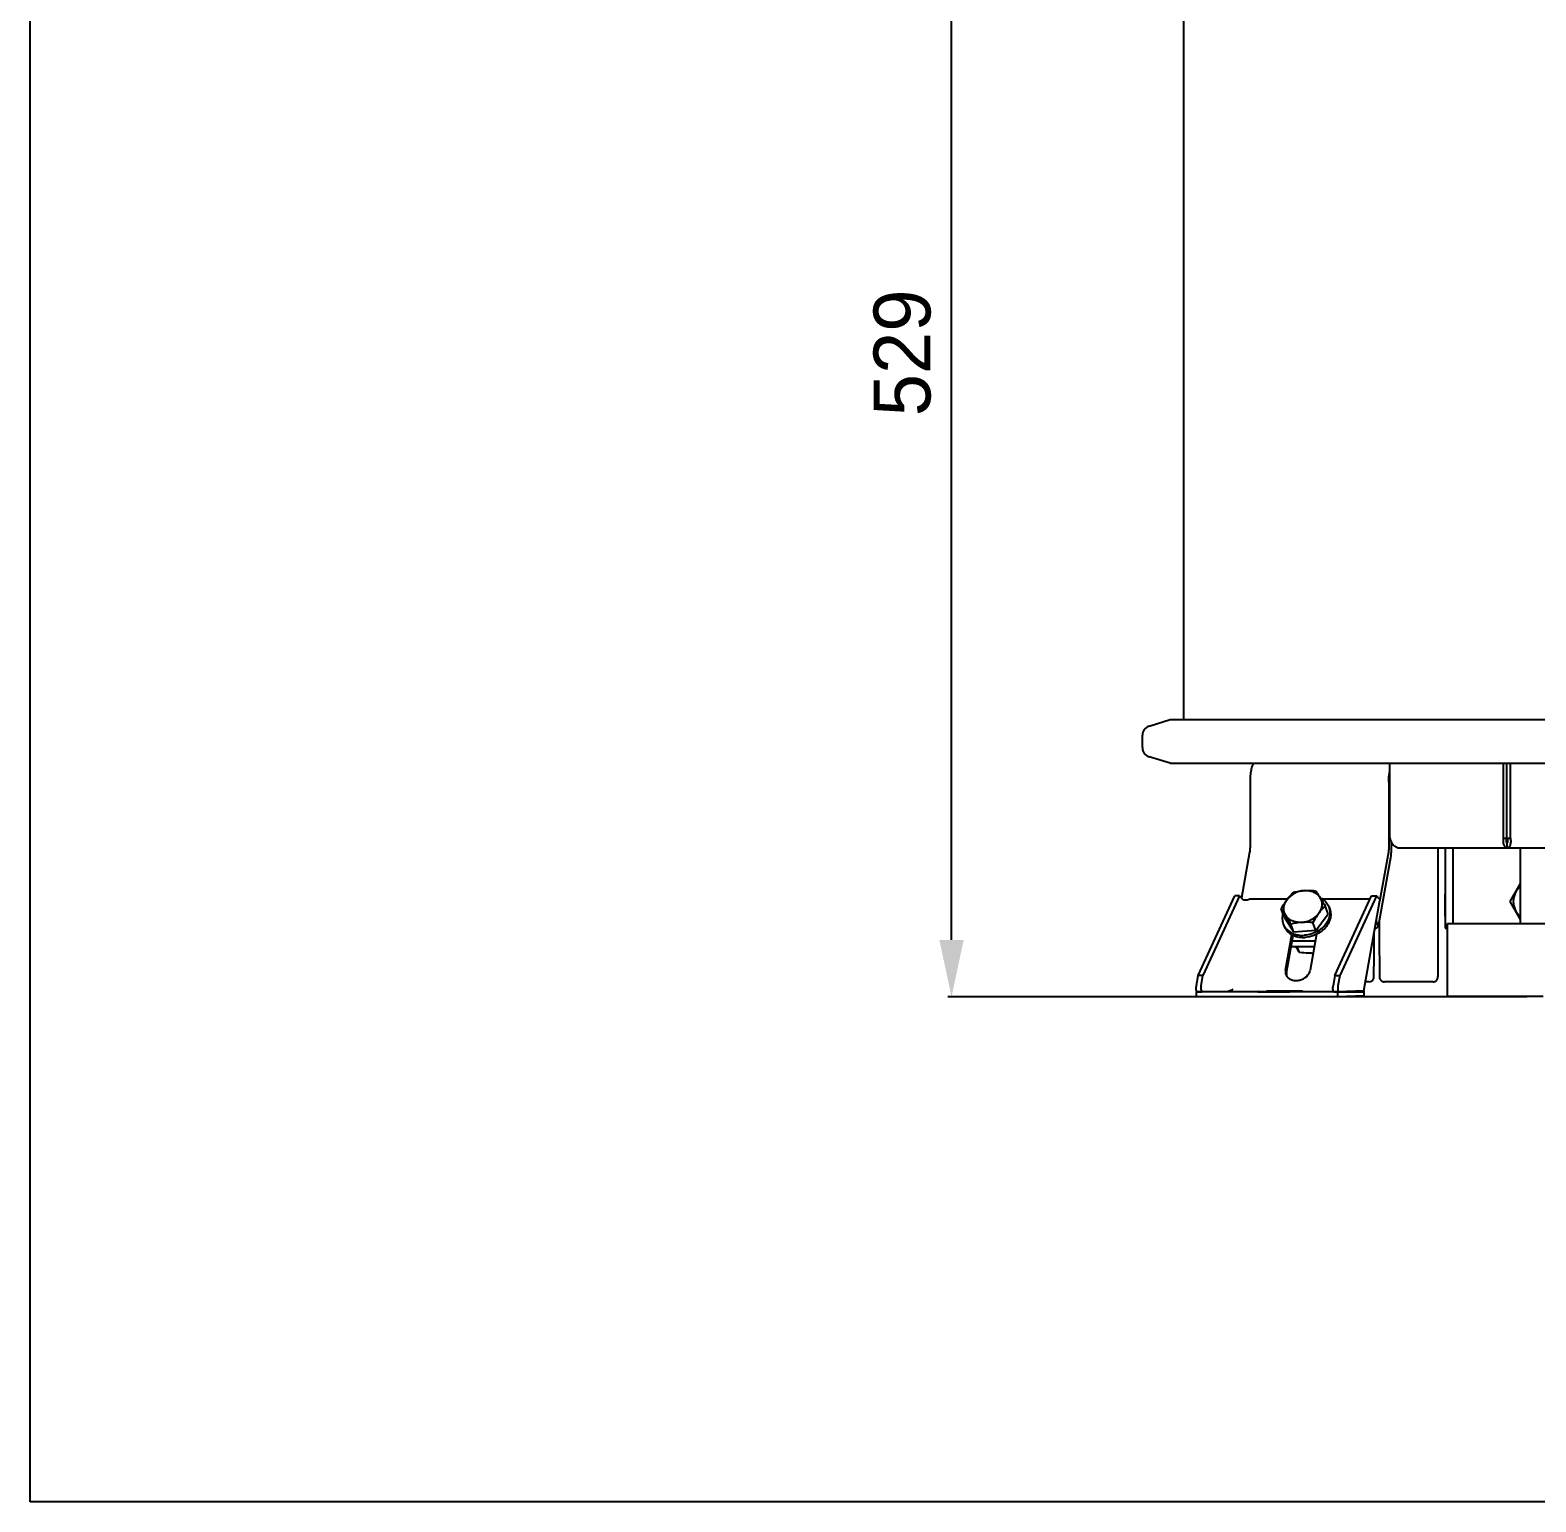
# Model space of a CAD drawing. Header units: millimetres. Extents: x 395 to 3386, y 0 to 2798.
# Drawn here: x 395 to 1013, y 0 to 604 of the extents above; entities that cross this region are included whole.
import ezdxf

# ---------------------------------------------------------------- set-up
doc = ezdxf.new("R2010")
doc.units = ezdxf.units.MM
doc.header["$LTSCALE"] = 217.8
doc.header["$PDMODE"] = 3
doc.header["$PDSIZE"] = 8
doc.layers.get('0').update_dxf_attribs({"linetype": 'CONTINUOUS'})
doc.layers.get('Defpoints').update_dxf_attribs({"linetype": 'CONTINUOUS'})
doc.layers.add('00_BUW_DATUM', color=7, linetype='CONTINUOUS')
doc.layers.add('02___PRT_ALL_AXES', color=7, linetype='CONTINUOUS')
doc.styles.get("Standard").update_dxf_attribs({"font": 'taile.ttf'})
doc.dimstyles.new('DIMSTYLE_4', dxfattribs={"dimtxt": 23.333333, "dimasz": 23.333333, "dimexe": 1.5, "dimexo": 1, "dimgap": 0.875, "dimtad": 1, "dimdec": 0, "dimdsep": 46, "dimtxsty": 'Standard', "dimblk": '_FILLED', "dimblk1": '_FILLED', "dimblk2": '_FILLED', "dimcen": 0.09, "dimazin": 2, "dimtp": 0.01, "dimtm": 0.01, "dimtfac": 1, "dimtdec": 0, "dimtofl": 0, "dimtmove": 0, "dimatfit": 3, "dimldrblk": '_FILLED', "dimfxl": 1, "dimtolj": 1, "dimarcsym": 0})

# ---------------------------------------------------------------- blocks, each defined once
blk = doc.blocks.new('_FILLED')
at = {"color": 0, "linetype": 'ByBlock'}
blk.add_solid([(0, 0), (-1, 0.214), (-1, -0.214)], dxfattribs=at)
blk = doc.blocks.new('*D117')
at = {"color": 0, "linetype": 'Continuous', "lineweight": -2}
for p, q in [((844.7, 736.09), (771.57, 736.09)), ((773.07, 230.73), (773.07, 712.76)), ((1009.21, 207.39), (771.57, 207.39))]:
    blk.add_line(p, q, dxfattribs=at)
at = {"layer": 'Defpoints', "color": 0}
for p in [(773.07, 736.09), (845.7, 736.09), (1010.21, 207.39)]:
    blk.add_point(p, dxfattribs=at)
at = {"color": 0, "linetype": 'ByBlock', "lineweight": -2, "xscale": 23.3333333333, "yscale": 23.3333333333, "zscale": 23.3333333333}
for p, rotation in [((773.07, 736.09), 90), ((773.07, 207.39), 270)]:
    blk.add_blockref('_FILLED', p, dxfattribs=dict(at, rotation=rotation))
at = {"color": 0, "insert": (741.08, 471.77), "char_height": 23.333, "attachment_point": 2, "rotation": 90, "line_spacing_factor": 0.9}
blk.add_mtext('\\A1;529', dxfattribs=at)

msp = doc.modelspace()

# ---------------------------------------------------------------- linework, layer by layer
at = {"linetype": 'Continuous'}
for p, q in [((394.9423, 0), (394.9423, 2798.468)), ((868.3711, 321.1895), (868.3711, 626.4398)), ((952.9045, 272.5196), (952.9045, 303.2497)), ((999.5736, 272.5196), (999.5736, 303.2497)), ((1000.9878, 272.5196), (1000.9878, 303.2497)), ((1002.402, 272.5196), (1002.402, 303.2497)), ((895.5587, 295.5196), (895.5587, 269.042)), ((952.5132, 295.5196), (952.5132, 269.042)), ((999.5736, 272.5196), (1002.402, 272.5196)), ((895.3758, 266.7477), (892.0603, 248.0145)), ((952.3303, 266.7477), (948.8639, 247.162)), ((953.5242, 270.8965), (953.5242, 269.042)), ((957.1472, 268.5196), (1066.0416, 268.5196)), ((975.6404, 268.5196), (975.6404, 235.5196)), ((1000.9878, 270.5196), (1000.9878, 268.5196)), ((1006.5944, 237.5196), (1006.5944, 268.5196)), ((953.1585, 264.4534), (948.16, 236.211)), ((874.3026, 216.1458), (889.3643, 248.8211)), ((891.2994, 248.8211), (876.2377, 216.1458)), ((891.2994, 248.8211), (889.3643, 248.8211)), ((891.2994, 248.8211), (892.6504, 247.389)), ((910.8696, 247.4344), (895.2106, 247.4344)), ((944.8417, 247.4344), (925.422, 247.4344)), ((930.4193, 216.1458), (945.481, 248.8211)), ((947.416, 248.8211), (932.3543, 216.1458)), ((945.481, 248.8211), (947.416, 248.8211)), ((948.767, 247.389), (947.416, 248.8211)), ((922.5516, 234.573), (927.5915, 241.41)), ((942.3017, 209.7735), (948.8772, 246.9262)), ((909.5584, 240.1892), (913.535, 233.9625)), ((948.16, 236.211), (946.804, 235.2126)), ((947.3687, 238.4031), (948.16, 236.211)), ((975.6404, 235.5196), (976.5944, 235.5196)), ((910.1401, 218.3545), (912.7125, 232.8892)), ((910.5542, 217.2073), (913.2797, 232.6071)), ((912.8739, 230.3138), (922.4158, 230.3138)), ((922.5516, 234.573), (913.535, 233.9625)), ((922.9004, 233.052), (920.2991, 218.3545)), ((912.4678, 228.0195), (922.0097, 228.0195)), ((915.8474, 225.585), (914.9686, 228.0195)), ((873.5536, 211.9137), (874.3026, 216.1458)), ((876.2377, 216.1458), (874.3026, 216.1458)), ((875.4887, 211.9137), (876.2377, 216.1458)), ((930.4193, 216.1458), (929.6703, 211.9137)), ((930.4193, 216.1458), (932.3543, 216.1458)), ((932.3543, 216.1458), (931.6053, 211.9137)), ((931.6141, 209.3943), (873.5624, 209.3943)), ((873.5668, 207.3944), (873.5624, 209.3943)), ((931.6185, 207.3944), (873.5668, 207.3944)), ((875.8096, 209.4747), (873.8745, 209.4747)), ((873.8769, 209.4052), (875.8097, 209.4719)), ((898.9461, 209.5191), (902.2824, 209.6343)), ((916.7954, 209.6343), (913.459, 209.5191)), ((929.9912, 209.4747), (931.9262, 209.4747)), ((942.4672, 209.769), (931.6141, 209.3943)), ((931.6185, 207.3944), (931.6141, 209.3943)), ((942.4716, 207.7691), (931.6185, 207.3944)), ((931.9262, 209.4747), (942.0567, 209.4747)), ((942.4716, 207.7691), (942.4672, 209.769)), ((3386.4612, 0), (394.9423, 0))]:
    msp.add_line(p, q, dxfattribs=at)
for centre, radius, start, end in [((919.9011, 249.1321), 23.8224, 272.1126614, 273.9457791), ((913.4075, 217.7023), 3.3241, 199.8637056, 210.5457243)]:
    msp.add_arc(centre, radius, start, end, dxfattribs=at)
for points, knots in [([(897.0605, 303.2503), (896.9369, 303.1201), (896.7068, 302.7722), (896.2959, 301.8289), (895.9095, 300.2439), (895.6232, 298.0129), (895.5587, 296.3786), (895.5587, 295.5196)], [0, 0, 0, 0, 0.06748508, 0.15487031, 0.38618484, 0.6770934, 1, 1, 1, 1]), ([(952.5132, 295.5196), (952.5132, 295.9395), (952.5455, 297.5216), (952.6924, 299.1048), (952.9042, 300.2482)], [0, 0, 0, 0, 0.2653112, 1, 1, 1, 1]), ([(952.9045, 272.5196), (953.0241, 271.9886), (953.404, 270.9576), (954.3589, 269.6491), (955.6454, 268.7417), (956.6579, 268.5196), (957.1472, 268.5196)], [0, 0, 0, 0, 0.26095672, 0.51954097, 0.76543261, 1, 1, 1, 1]), ([(999.5736, 272.5196), (999.4611, 272.0198), (999.3673, 271.0595), (999.566, 269.9166), (999.9179, 269.2039), (1000.2999, 268.7262), (1000.7245, 268.5196), (1000.9878, 268.5196)], [0, 0, 0, 0, 0.32759074, 0.60966151, 0.72850974, 0.83163978, 1, 1, 1, 1]), ([(1000.9878, 272.5196), (1000.8778, 272.2753), (1000.7263, 271.8098), (1000.6699, 271.239), (1000.7231, 270.8711), (1000.7891, 270.659), (1000.9073, 270.5196), (1000.9878, 270.5196)], [0, 0, 0, 0, 0.37486709, 0.67822282, 0.79553258, 0.88731734, 1, 1, 1, 1]), ([(1000.9878, 272.5196), (1001.0978, 272.2753), (1001.2493, 271.8098), (1001.3057, 271.239), (1001.2525, 270.8711), (1001.1865, 270.659), (1001.0683, 270.5196), (1000.9878, 270.5196)], [0, 0, 0, 0, 0.37486709, 0.67822282, 0.79553258, 0.88731734, 1, 1, 1, 1]), ([(1002.402, 272.5196), (1002.5145, 272.0198), (1002.6083, 271.0595), (1002.4096, 269.9166), (1002.0577, 269.2039), (1001.6757, 268.7262), (1001.2511, 268.5196), (1000.9878, 268.5196)], [0, 0, 0, 0, 0.32759074, 0.60966151, 0.72850974, 0.83163978, 1, 1, 1, 1]), ([(895.5587, 269.042), (895.5587, 268.8392), (895.5435, 268.0717), (895.4743, 267.3039), (895.3758, 266.7477)], [0, 0, 0, 0, 0.26421163, 1, 1, 1, 1]), ([(952.5132, 269.042), (952.5132, 268.8392), (952.498, 268.0717), (952.4288, 267.3039), (952.3303, 266.7477)], [0, 0, 0, 0, 0.26421163, 1, 1, 1, 1]), ([(953.5242, 269.042), (953.5242, 268.6363), (953.494, 267.1015), (953.3554, 265.5658), (953.1585, 264.4534)], [0, 0, 0, 0, 0.26421163, 1, 1, 1, 1]), ([(972.7761, 249.5206), (972.7752, 251.3487), (972.7703, 257.682), (972.7602, 264.0152), (972.7428, 268.5203)], [0, 0, 0, 0, 0.28865709, 1, 1, 1, 1]), ([(975.7198, 235.5196), (975.723, 235.5196), (975.7214, 235.539), (975.727, 235.5604), (975.7277, 235.6106), (975.7327, 235.7074), (975.7364, 235.879), (975.7419, 236.1374), (975.7469, 236.4703), (975.7521, 236.8755), (975.7572, 237.353), (975.7644, 238.1314), (975.773, 239.2778), (975.7825, 240.8559), (975.7917, 242.696), (975.8004, 244.7859), (975.8086, 247.112), (975.8191, 250.6396), (975.8304, 255.5119), (975.8407, 261.821), (975.8453, 266.2303), (975.8472, 268.5179)], [0, 0, 0, 0, 0.00029347, 0.00114274, 0.00255312, 0.00452474, 0.01014972, 0.01801173, 0.02809673, 0.040387, 0.05486439, 0.07150474, 0.11115701, 0.15908496, 0.21497033, 0.27844357, 0.34908759, 0.4264331, 0.59914883, 0.79203317, 1, 1, 1, 1]), ([(978.8472, 268.5179), (978.8419, 262.0661), (978.822, 251.7316), (978.7957, 241.3969), (978.7587, 237.5142)], [0, 0, 0, 0, 0.62428993, 1, 1, 1, 1]), ([(892.6504, 247.389), (892.7552, 247.3148), (893.0831, 247.2165), (893.9455, 247.1222), (894.7048, 247.2488), (895.2106, 247.4344)], [0, 0, 0, 0, 0.14745477, 0.38135317, 1, 1, 1, 1]), ([(948.767, 247.389), (948.7907, 247.3511), (948.8673, 247.2105), (948.8974, 247.0404), (948.8772, 246.9262)], [0, 0, 0, 0, 0.27801931, 1, 1, 1, 1]), ([(972.7771, 245.0196), (972.7771, 246.1467), (972.7768, 247.647), (972.7762, 249.1474), (972.7761, 249.5206)], [0, 0, 0, 0, 0.75122623, 1, 1, 1, 1]), ([(928.2915, 243.3346), (928.4516, 242.8911), (928.6737, 241.956), (928.689, 240.4979), (928.3907, 239.0259), (927.7911, 237.5879), (926.911, 236.2277), (925.3866, 234.5547), (923.9403, 233.5666), (922.9014, 233.0504)], [0, 0, 0, 0, 0.11176169, 0.22554395, 0.34301964, 0.46527155, 0.59269733, 0.7250357, 1, 1, 1, 1]), ([(972.7761, 240.5186), (972.7762, 240.8918), (972.7768, 242.3922), (972.7771, 243.8925), (972.7771, 245.0196)], [0, 0, 0, 0, 0.24876898, 1, 1, 1, 1]), ([(909.4796, 236.5439), (909.6327, 236.1199), (910.0354, 235.2959), (910.8963, 234.204), (911.9884, 233.2825), (912.8322, 232.808), (913.2782, 232.6051)], [0, 0, 0, 0, 0.24091821, 0.48583014, 0.73809817, 1, 1, 1, 1]), ([(948.6058, 238.7282), (948.6069, 237.0415), (948.6098, 233.7908), (948.6169, 229.1488), (948.6262, 225.0197), (948.6359, 221.9615), (948.645, 219.869), (948.6516, 218.5958), (948.6588, 217.5349), (948.6653, 216.6934), (948.6741, 216.0717), (948.6796, 215.5324), (948.7442, 214.7722), (949.3749, 213.8186), (950.256, 213.5196), (950.6905, 213.5196)], [0, 0, 0, 0, 0.19236983, 0.37077018, 0.52944804, 0.66331623, 0.71957635, 0.76810771, 0.80853745, 0.84058044, 0.86409486, 0.87942955, 0.90216221, 0.95044603, 1, 1, 1, 1]), ([(970.6904, 213.5196), (971.1431, 213.5196), (972.0576, 213.8442), (972.6554, 214.8334), (972.7016, 215.5955), (972.7082, 216.1472), (972.7168, 216.83), (972.7237, 217.7522), (972.7311, 218.9115), (972.7379, 220.299), (972.7472, 222.57), (972.757, 225.8746), (972.7661, 230.3148), (972.7727, 235.2717), (972.7753, 238.7311), (972.7761, 240.5186)], [0, 0, 0, 0, 0.04835565, 0.09477397, 0.11373582, 0.1295243, 0.15374964, 0.18664744, 0.22802936, 0.27756837, 0.33484649, 0.47058032, 0.6305203, 0.80909005, 1, 1, 1, 1]), ([(913.2782, 232.6051), (914.0246, 232.2654), (915.6632, 231.7849), (917.3639, 231.7159), (918.2274, 231.7748)], [0, 0, 0, 0, 0.48650792, 1, 1, 1, 1]), ([(922.9014, 233.0504), (922.5361, 232.8689), (921.0505, 232.2191), (919.4375, 231.8574), (918.2274, 231.7748)], [0, 0, 0, 0, 0.25161889, 1, 1, 1, 1]), ([(944.3932, 213.5196), (944.7718, 213.5196), (945.542, 213.7456), (946.2592, 214.5774), (946.4007, 215.3382), (946.406, 215.8649), (946.4143, 216.3178), (946.4199, 216.9318), (946.4264, 217.7126), (946.4323, 218.6575), (946.4407, 220.23), (946.4499, 222.5578), (946.4593, 225.745), (946.4672, 229.3996), (946.4711, 231.9833), (946.4728, 233.3389)], [0, 0, 0, 0, 0.05427778, 0.10824082, 0.14829949, 0.16253241, 0.18386626, 0.21320757, 0.25057871, 0.29581996, 0.34868632, 0.47602304, 0.6295706, 0.80564342, 1, 1, 1, 1]), ([(915.8474, 225.585), (915.7301, 225.7672), (915.2189, 226.5701), (914.726, 227.3846), (914.3545, 228.019)], [0, 0, 0, 0, 0.22760942, 1, 1, 1, 1]), ([(920.7793, 225.3259), (920.3724, 225.3109), (918.7245, 225.292), (917.0779, 225.4305), (915.8474, 225.585)], [0, 0, 0, 0, 0.24716423, 1, 1, 1, 1]), ([(910.1401, 218.3545), (910.1133, 218.2032), (910.0441, 217.6073), (910.1299, 216.9923), (910.2812, 216.5728)], [0, 0, 0, 0, 0.25624903, 1, 1, 1, 1]), ([(910.5542, 217.2073), (910.5365, 217.1074), (910.4827, 216.7117), (910.4943, 216.3067), (910.5426, 216.013)], [0, 0, 0, 0, 0.25437474, 1, 1, 1, 1]), ([(910.5447, 216.0129), (910.7758, 215.6211), (911.4281, 214.9046), (912.7581, 214.2337), (914.3191, 213.9822), (916.4943, 214.2262), (918.9389, 215.4742), (920.1271, 217.3826), (920.2991, 218.3545)], [0, 0, 0, 0, 0.11102446, 0.22970487, 0.35724485, 0.49141732, 0.75909239, 1, 1, 1, 1]), ([(873.7165, 209.6063), (873.6458, 209.7296), (873.5542, 210.0675), (873.4589, 210.838), (873.4777, 211.4846), (873.5536, 211.9137)], [0, 0, 0, 0, 0.18238311, 0.44063128, 1, 1, 1, 1]), ([(875.4887, 211.9137), (875.4427, 211.6541), (875.3996, 211.1219), (875.445, 210.3539), (875.5302, 209.8326), (875.7085, 209.4747), (875.8096, 209.4747)], [0, 0, 0, 0, 0.3115433, 0.63386897, 0.88057624, 1, 1, 1, 1]), ([(886.3811, 209.619), (886.7327, 209.7209), (887.5382, 209.9731), (888.2981, 210.3573), (888.6953, 210.6218)], [0, 0, 0, 0, 0.43411805, 1, 1, 1, 1]), ([(929.9912, 209.4747), (929.8901, 209.4747), (929.7118, 209.8326), (929.6266, 210.3539), (929.5812, 211.1219), (929.6243, 211.6541), (929.6703, 211.9137)], [0, 0, 0, 0, 0.11942376, 0.36613103, 0.6884567, 1, 1, 1, 1]), ([(931.6053, 211.9137), (931.5594, 211.6541), (931.5163, 211.1219), (931.5617, 210.3539), (931.6468, 209.8326), (931.8252, 209.4747), (931.9262, 209.4747)], [0, 0, 0, 0, 0.3115433, 0.63386897, 0.88057624, 1, 1, 1, 1]), ([(898.9461, 209.5191), (898.9107, 209.5179), (898.8521, 209.5145), (898.7695, 209.514), (898.7347, 209.5045), (898.7025, 209.5078), (898.7026, 209.5026)], [0, 0, 0, 0, 0.4343612, 0.74654609, 0.93520437, 1, 1, 1, 1]), ([(898.7026, 209.5026), (898.7028, 209.4922), (898.7669, 209.5042), (898.8358, 209.4844), (898.9993, 209.4881), (899.2032, 209.4796), (899.4716, 209.4765), (899.9328, 209.4698), (900.6333, 209.4641), (901.6026, 209.4585), (902.7215, 209.455), (903.9532, 209.4534), (905.7036, 209.4542), (907.8605, 209.4586), (910.5975, 209.4792), (912.4395, 209.4839), (913.459, 209.5191)], [0, 0, 0, 0, 0.00210975, 0.00830646, 0.01856615, 0.03279926, 0.05089498, 0.07271113, 0.12675115, 0.19316727, 0.26980747, 0.35418523, 0.44356131, 0.62564425, 0.79262107, 1, 1, 1, 1]), ([(917.0389, 209.6509), (917.0387, 209.6612), (916.9746, 209.6493), (916.9057, 209.6691), (916.7422, 209.6653), (916.5382, 209.6738), (916.2698, 209.6769), (915.8087, 209.6836), (915.1082, 209.6893), (914.1389, 209.6949), (913.02, 209.6984), (911.7883, 209.7001), (910.0378, 209.6992), (907.881, 209.6948), (905.144, 209.6742), (903.302, 209.6695), (902.2824, 209.6343)], [0, 0, 0, 0, 0.00210975, 0.00830646, 0.01856615, 0.03279926, 0.05089498, 0.07271113, 0.12675115, 0.19316727, 0.26980747, 0.35418523, 0.44356131, 0.62564425, 0.79262107, 1, 1, 1, 1]), ([(916.7954, 209.6343), (916.8307, 209.6355), (916.8894, 209.6389), (916.972, 209.6394), (917.0067, 209.6489), (917.039, 209.6456), (917.0389, 209.6509)], [0, 0, 0, 0, 0.4343612, 0.74654609, 0.93520437, 1, 1, 1, 1])]:
    msp.add_open_spline(points, degree=3, knots=knots, dxfattribs=at)
for points in [[(873.7932, 209.5085), (873.7614, 209.5352), (873.7371, 209.5704), (873.7165, 209.6063)], [(873.8745, 209.4747), (873.8451, 209.4747), (873.8157, 209.4897), (873.7932, 209.5085)]]:
    msp.add_open_spline(points, degree=3, dxfattribs=at)
at = {"layer": '00_BUW_DATUM', "linetype": 'Continuous'}
for p, q in [((1002.3568, 246.5196), (1006.5944, 253.8594)), ((909.5584, 240.1892), (908.3812, 243.4502)), ((927.5915, 241.41), (926.4143, 244.6711)), ((927.9809, 244.195), (928.2915, 243.3346)), ((1006.5944, 239.1799), (1002.3568, 246.5196)), ((909.169, 237.4042), (909.4796, 236.5439)), ((913.535, 233.9625), (912.3579, 237.2236)), ((922.5516, 234.573), (921.3744, 237.834))]:
    msp.add_line(p, q, dxfattribs=at)
for centre, radius, start, end in [((1011.5944, 246.5196), 8, 128.6920061, 231.3079939), ((922.0416, 242.0526), 6.3139, 11.5868234, 19.8359964), ((915.1077, 239.5496), 6.3143, 199.8628429, 208.1132394)]:
    msp.add_arc(centre, radius, start, end, dxfattribs=at)
for points, knots in [([(908.3812, 243.4502), (908.5629, 243.7889), (909.2878, 245.1039), (910.0901, 246.379), (910.7532, 247.2786)], [0, 0, 0, 0, 0.25588449, 1, 1, 1, 1]), ([(910.2216, 240.7467), (909.9244, 241.212), (909.4759, 242.2551), (909.3538, 243.9763), (909.78, 245.7158), (910.3845, 246.7784), (910.7532, 247.2786)], [0, 0, 0, 0, 0.23818071, 0.47941346, 0.73188247, 1, 1, 1, 1]), ([(917.7815, 251.0023), (916.4061, 250.9092), (913.7178, 250.1382), (911.5443, 248.3518), (910.7532, 247.2786)], [0, 0, 0, 0, 0.50834861, 1, 1, 1, 1]), ([(910.7532, 247.2786), (911.1653, 247.8376), (912.012, 248.8816), (912.9517, 249.8417), (913.4211, 250.2873)], [0, 0, 0, 0, 0.51759882, 1, 1, 1, 1]), ([(913.4211, 250.2873), (914.1221, 250.4645), (915.5649, 250.7766), (917.0318, 250.9516), (917.7815, 251.0023)], [0, 0, 0, 0, 0.49036089, 1, 1, 1, 1]), ([(917.7815, 251.0023), (918.1654, 251.0283), (919.7182, 251.0936), (921.2743, 251.0095), (922.4377, 250.8977)], [0, 0, 0, 0, 0.24766637, 1, 1, 1, 1]), ([(917.7815, 251.0023), (918.4482, 251.0475), (919.7629, 250.9979), (921.6116, 250.4818), (923.178, 249.5526), (923.9731, 248.6717), (924.2781, 248.1942)], [0, 0, 0, 0, 0.27089971, 0.52818039, 0.77033521, 1, 1, 1, 1]), ([(922.4377, 250.8977), (922.5816, 250.7004), (923.2174, 249.8147), (923.8227, 248.9073), (924.2781, 248.1942)], [0, 0, 0, 0, 0.22398188, 1, 1, 1, 1]), ([(924.2781, 248.1942), (924.5752, 247.729), (925.0238, 246.6859), (925.1459, 244.9646), (924.7196, 243.2252), (924.1152, 242.1626), (923.7464, 241.6624)], [0, 0, 0, 0, 0.23818071, 0.47941346, 0.73188247, 1, 1, 1, 1]), ([(924.2781, 248.1942), (924.4514, 247.9229), (925.1821, 246.7599), (925.8841, 245.5791), (926.4143, 244.6711)], [0, 0, 0, 0, 0.23442255, 1, 1, 1, 1]), ([(924.3741, 248.0436), (924.4662, 247.9989), (924.8267, 247.8158), (925.1738, 247.6061), (925.4227, 247.4351)], [0, 0, 0, 0, 0.25315644, 1, 1, 1, 1]), ([(925.4227, 247.4351), (926.0069, 247.0334), (927.053, 246.0778), (927.7486, 244.8385), (927.9809, 244.195)], [0, 0, 0, 0, 0.50892584, 1, 1, 1, 1]), ([(910.2216, 240.7467), (910.0588, 241.0016), (909.4658, 241.9165), (908.8453, 242.8136), (908.3812, 243.4502)], [0, 0, 0, 0, 0.27741357, 1, 1, 1, 1]), ([(909.0702, 241.5395), (908.876, 240.8561), (908.6798, 239.4499), (908.9363, 238.0489), (909.1691, 237.4042)], [0, 0, 0, 0, 0.50895738, 1, 1, 1, 1]), ([(916.7182, 237.9386), (918.0936, 238.0317), (920.7818, 238.8028), (922.9553, 240.5892), (923.7464, 241.6624)], [0, 0, 0, 0, 0.50834861, 1, 1, 1, 1]), ([(923.7464, 241.6624), (923.5301, 241.3689), (922.6676, 240.1386), (921.9121, 238.8364), (921.3744, 237.834)], [0, 0, 0, 0, 0.2427292, 1, 1, 1, 1]), ([(928.2268, 243.3207), (928.3108, 242.9111), (928.3985, 242.0632), (928.2461, 240.319), (927.421, 238.1345), (925.609, 235.8547), (923.9888, 234.6729), (923.1004, 234.1788)], [0, 0, 0, 0, 0.11236681, 0.22732766, 0.46813727, 0.72683373, 1, 1, 1, 1]), ([(926.4143, 244.6711), (925.9449, 244.2255), (925.0052, 243.2654), (924.1585, 242.2214), (923.7464, 241.6624)], [0, 0, 0, 0, 0.4824012, 1, 1, 1, 1]), ([(909.5384, 236.5742), (909.8891, 235.9176), (910.8581, 234.6904), (912.8708, 233.3824), (915.2966, 232.6501), (917.0347, 232.575), (917.9168, 232.6352)], [0, 0, 0, 0, 0.22907805, 0.4704774, 0.72789159, 1, 1, 1, 1]), ([(916.7182, 237.9386), (916.0515, 237.8935), (914.7368, 237.943), (912.8881, 238.4592), (911.3217, 239.3884), (910.5265, 240.2693), (910.2216, 240.7467)], [0, 0, 0, 0, 0.27089971, 0.52818039, 0.77033521, 1, 1, 1, 1]), ([(912.3579, 237.2236), (912.1757, 237.5355), (911.4796, 238.7195), (910.7664, 239.8937), (910.2216, 240.7467)], [0, 0, 0, 0, 0.26301348, 1, 1, 1, 1]), ([(916.7182, 237.9386), (915.9685, 237.8879), (914.5016, 237.7129), (913.0588, 237.4008), (912.3579, 237.2236)], [0, 0, 0, 0, 0.50963913, 1, 1, 1, 1]), ([(921.3744, 237.834), (920.9855, 237.8714), (919.4376, 237.9986), (917.8782, 238.0172), (916.7182, 237.9386)], [0, 0, 0, 0, 0.25154149, 1, 1, 1, 1]), ([(923.1004, 234.1788), (922.305, 233.7365), (920.6182, 233.0278), (918.8182, 232.6967), (917.9168, 232.6352)], [0, 0, 0, 0, 0.50181831, 1, 1, 1, 1])]:
    msp.add_open_spline(points, degree=3, knots=knots, dxfattribs=at)
at = {"layer": '02___PRT_ALL_AXES', "linetype": 'Continuous'}
for p, q in [((854.2016, 318.5649), (862.7864, 321.1895)), ((862.7864, 321.1895), (1513.9558, 321.1895)), ((851.3711, 309.6995), (851.3711, 314.7397)), ((862.7864, 303.2497), (854.2016, 305.8743)), ((862.7864, 303.2497), (1513.9558, 303.2497)), ((976.5944, 237.5196), (1046.5944, 237.5196)), ((976.5944, 207.5196), (976.5944, 237.5196)), ((944.3932, 213.5196), (942.9647, 213.5196)), ((970.6904, 213.5196), (950.6905, 213.5196)), ((1015.8728, 207.5196), (976.5944, 207.5196))]:
    msp.add_line(p, q, dxfattribs=at)
for centre, start, end in [((855.3711, 314.7397), 107, 180), ((855.3711, 309.6995), 180, 253)]:
    msp.add_arc(centre, 4, start, end, dxfattribs=at)
for points in [[(975.6904, 249.5196), (975.6831, 249.5196), (975.6977, 249.4733), (975.6817, 249.4255), (975.689, 249.309), (975.6841, 249.1649), (975.6844, 248.9751), (975.6822, 248.6507), (975.6809, 248.1607), (975.6792, 247.4877), (975.6781, 246.7196), (975.6773, 245.8863), (975.6771, 245.0196), (975.6773, 244.153), (975.6781, 243.3196), (975.6792, 242.5515), (975.6809, 241.8786), (975.6822, 241.3886), (975.6844, 241.0641), (975.6841, 240.8744), (975.689, 240.7302), (975.6817, 240.6137), (975.6977, 240.5659), (975.6831, 240.5196), (975.6904, 240.5196)], [(975.6904, 240.5196), (975.6976, 240.5196), (975.6831, 240.5659), (975.699, 240.6137), (975.6918, 240.7302), (975.6966, 240.8744), (975.6964, 241.0641), (975.6986, 241.3886), (975.6998, 241.8786), (975.7016, 242.5515), (975.7027, 243.3196), (975.7034, 244.153), (975.7037, 245.0196), (975.7034, 245.8863), (975.7027, 246.7196), (975.7016, 247.4877), (975.6998, 248.1607), (975.6986, 248.6507), (975.6964, 248.9751), (975.6966, 249.1649), (975.6918, 249.309), (975.699, 249.4255), (975.6831, 249.4733), (975.6976, 249.5196), (975.6904, 249.5196)]]:
    msp.add_open_spline(points, degree=3, knots=[0, 0, 0, 0, 0.0024151, 0.00961356, 0.02153829, 0.03806849, 0.05904683, 0.08427407, 0.14645466, 0.22222099, 0.30866202, 0.40245646, 0.5, 0.59754354, 0.69133798, 0.77777901, 0.85354534, 0.91572593, 0.94095317, 0.96193151, 0.97846171, 0.99038644, 0.9975849, 1, 1, 1, 1], dxfattribs=at)

# ---------------------------------------------------------------- dimensions: what is measured, and where the dimension line sits
at = {"linetype": 'Continuous'}
dim = msp.add_linear_dim(base=(773.0687, 736.0907), p1=(1010.2072, 207.3944), p2=(845.7044, 736.0907), angle=90, dimstyle='DIMSTYLE_4', dxfattribs=at)
dim.commit()
dim.dimension.update_dxf_attribs({"geometry": '*D117', "text_midpoint": (773.0687, 471.7668), "dimtype": 160})

doc.saveas('drawing.dxf')
